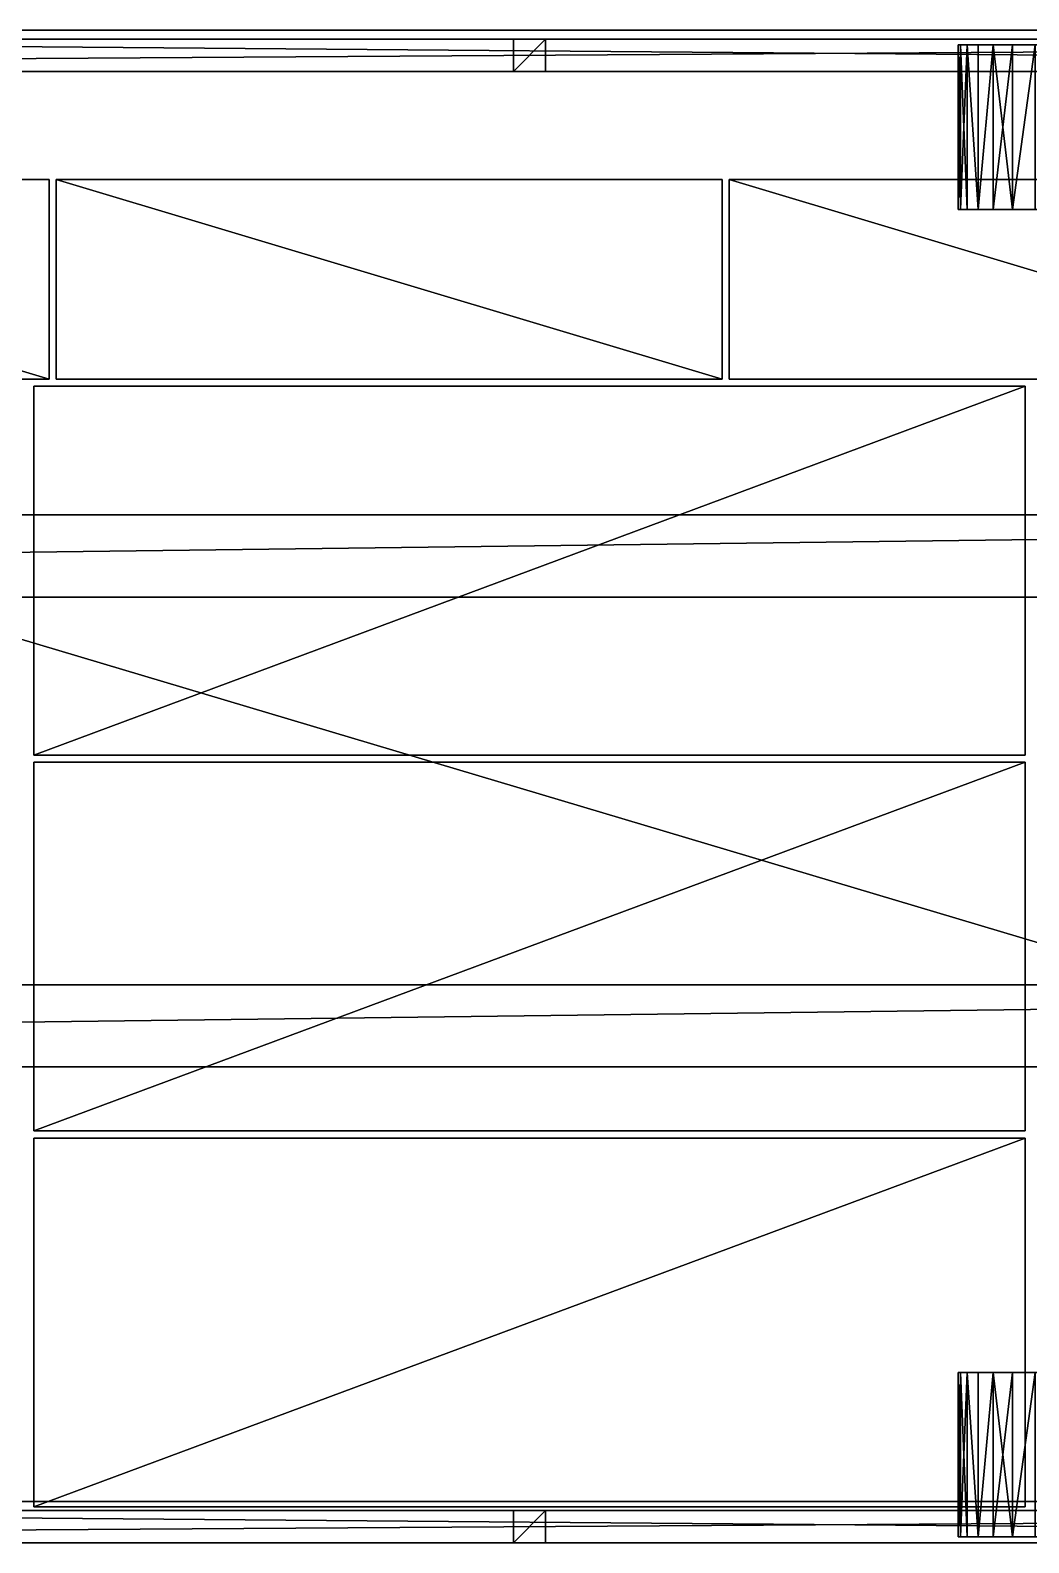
# Model space of a CAD drawing. Header units: millimetres. Extents: x -2700 to 8540, y -1280 to 1295.
# Drawn here: x 3400 to 5100, y -1280 to 1295 of the extents above; entities that cross this region are included whole.
import ezdxf

# ---------------------------------------------------------------- set-up
doc = ezdxf.new("R2010")
doc.units = ezdxf.units.MM

msp = doc.modelspace()

# ---------------------------------------------------------------- linework, layer by layer
at = {"layer": 'CAD_75LAB'}
for points in [[(8540, 1295, 1180), (-40, 1295, 1180), (-40, 1295, 1250)], [(8540, 1295, 1250), (8540, 1295, 1180), (-40, 1295, 1250)], [(8540, 1225, 1180), (-40, 1225, 1180), (-40, 1295, 1180)], [(8540, 1295, 1180), (8540, 1225, 1180), (-40, 1295, 1180)], [(8540, 1225, 1250), (-40, 1295, 1250), (-40, 1225, 1250)], [(8540, 1295, 1250), (-40, 1295, 1250), (8540, 1225, 1250)], [(8540, 1280, 1090), (-40, 1280, 1090), (-40, 1280, 1180)], [(8540, 1280, 1180), (8540, 1280, 1090), (-40, 1280, 1180)], [(8540, -1280, 1090), (-40, -1280, 1090), (-40, 1280, 1090)], [(8540, 1280, 1090), (8540, -1280, 1090), (-40, 1280, 1090)], [(8540, -1280, 1180), (-40, 1280, 1180), (-40, -1280, 1180)], [(8540, 1280, 1180), (-40, 1280, 1180), (8540, -1280, 1180)], [(8540, 1280, 3775), (8540, 1280, 3720), (-40, 1280, 3720)], [(8540, 1280, 3775), (-40, 1280, 3720), (-40, 1280, 3775)], [(8540, 1280, 3720), (-40, 1225, 3720), (-40, 1280, 3720)], [(8540, 1280, 3720), (8540, 1225, 3720), (-40, 1225, 3720)], [(8540, 1280, 3775), (-40, 1280, 3775), (-40, 1225, 3775)], [(8540, 1280, 3775), (-40, 1225, 3775), (8540, 1225, 3775)], [(4222.5, 1280, 3720), (4222.5, 1280, 1180), (4222.5, 1225, 1180)], [(4222.5, 1225, 3720), (4222.5, 1280, 3720), (4222.5, 1225, 1180)], [(4222.5, 1280, 3720), (4277.5, 1280, 1180), (4222.5, 1280, 1180)], [(4277.5, 1280, 3720), (4277.5, 1280, 1180), (4222.5, 1280, 3720)], [(4277.5, 1280, 1180), (4222.5, 1225, 1180), (4222.5, 1280, 1180)], [(4277.5, 1280, 1180), (4277.5, 1225, 1180), (4222.5, 1225, 1180)], [(4277.5, 1280, 3720), (4222.5, 1280, 3720), (4222.5, 1225, 3720)], [(4277.5, 1280, 3720), (4222.5, 1225, 3720), (4277.5, 1225, 3720)], [(4277.5, 1280, 3720), (4277.5, 1225, 1180), (4277.5, 1280, 1180)], [(4277.5, 1225, 3720), (4277.5, 1225, 1180), (4277.5, 1280, 3720)], [(4980, 990, 520), (4983.79, 990, 582.68), (4983.79, 1270, 582.68)], [(4980, 990, 520), (4983.79, 1270, 582.68), (4980, 1270, 520)], [(4983.79, 990, 457.32), (4980, 990, 520), (4980, 1270, 520)], [(4983.79, 990, 457.32), (4980, 1270, 520), (4983.79, 1270, 457.32)], [(4983.79, 1270, 582.68), (4983.79, 1270, 457.32), (4980, 1270, 520)], [(4983.79, 990, 582.68), (4995.11, 990, 644.44), (4995.11, 1270, 644.44)], [(4983.79, 990, 582.68), (4995.11, 1270, 644.44), (4983.79, 1270, 582.68)], [(4995.11, 990, 395.56), (4983.79, 990, 457.32), (4983.79, 1270, 457.32)], [(4995.11, 990, 395.56), (4983.79, 1270, 457.32), (4995.11, 1270, 395.56)], [(4983.79, 1270, 457.32), (5013.79, 1270, 335.61), (4995.11, 1270, 395.56)], [(4983.79, 1270, 457.32), (5110.77, 1270, 175.18), (5072.05, 1270, 224.61)], [(4983.79, 1270, 457.32), (5072.05, 1270, 224.61), (5013.79, 1270, 335.61)], [(4983.79, 1270, 457.32), (5375.56, 1270, 15.11), (5110.77, 1270, 175.18)], [(5013.79, 1270, 704.39), (4983.79, 1270, 582.68), (4995.11, 1270, 644.44)], [(5110.77, 1270, 864.82), (4983.79, 1270, 582.68), (5013.79, 1270, 704.39)], [(6004.89, 1270, 395.56), (4983.79, 1270, 582.68), (5110.77, 1270, 864.82)], [(6004.89, 1270, 395.56), (5375.56, 1270, 15.11), (4983.79, 1270, 457.32)], [(6004.89, 1270, 395.56), (4983.79, 1270, 457.32), (4983.79, 1270, 582.68)], [(5013.79, 990, 704.39), (5013.79, 1270, 704.39), (4995.11, 1270, 644.44)], [(4995.11, 990, 644.44), (5013.79, 990, 704.39), (4995.11, 1270, 644.44)], [(5013.79, 990, 335.61), (4995.11, 990, 395.56), (4995.11, 1270, 395.56)], [(5013.79, 990, 335.61), (4995.11, 1270, 395.56), (5013.79, 1270, 335.61)], [(5013.79, 990, 704.39), (5039.56, 1270, 761.66), (5013.79, 1270, 704.39)], [(5013.79, 990, 704.39), (5039.56, 990, 761.66), (5039.56, 1270, 761.66)], [(5013.79, 990, 335.61), (5013.79, 1270, 335.61), (5039.56, 1270, 278.34)], [(5039.56, 990, 278.34), (5013.79, 990, 335.61), (5039.56, 1270, 278.34)], [(5013.79, 1270, 335.61), (5072.05, 1270, 224.61), (5039.56, 1270, 278.34)], [(5110.77, 1270, 864.82), (5013.79, 1270, 704.39), (5039.56, 1270, 761.66)], [(5039.56, 990, 761.66), (5072.05, 1270, 815.39), (5039.56, 1270, 761.66)], [(5039.56, 990, 761.66), (5072.05, 990, 815.39), (5072.05, 1270, 815.39)], [(5072.05, 990, 224.61), (5039.56, 990, 278.34), (5039.56, 1270, 278.34)], [(5072.05, 990, 224.61), (5039.56, 1270, 278.34), (5072.05, 1270, 224.61)], [(5110.77, 1270, 864.82), (5039.56, 1270, 761.66), (5072.05, 1270, 815.39)], [(5072.05, 990, 815.39), (5110.77, 1270, 864.82), (5072.05, 1270, 815.39)], [(5072.05, 990, 815.39), (5110.77, 990, 864.82), (5110.77, 1270, 864.82)], [(5072.05, 990, 224.61), (5072.05, 1270, 224.61), (5110.77, 1270, 175.18)], [(5110.77, 990, 175.18), (5072.05, 990, 224.61), (5110.77, 1270, 175.18)], [(8540, 1225, 3775), (-40, 1225, 3720), (8540, 1225, 3720)], [(8540, 1225, 3775), (-40, 1225, 3775), (-40, 1225, 3720)], [(8540, 1225, 1180), (-40, 1225, 1250), (-40, 1225, 1180)], [(8540, 1225, 1250), (-40, 1225, 1250), (8540, 1225, 1180)], [(4222.5, 1225, 3720), (4222.5, 1225, 1180), (4277.5, 1225, 1180)], [(4277.5, 1225, 3720), (4222.5, 1225, 3720), (4277.5, 1225, 1180)], [(3432, 1041, 1183), (2298, 1041, 1183), (2298, 1041, 1389)], [(3432, 1041, 1389), (3432, 1041, 1183), (2298, 1041, 1389)], [(3432, 701, 1183), (2298, 701, 1183), (2298, 1041, 1183)], [(3432, 1041, 1183), (3432, 701, 1183), (2298, 1041, 1183)], [(3432, 701, 1389), (2298, 1041, 1389), (2298, 701, 1389)], [(3432, 1041, 1389), (2298, 1041, 1389), (3432, 701, 1389)], [(3432, 1041, 1395), (2298, 1041, 1395), (2298, 1041, 1601)], [(3432, 1041, 1601), (3432, 1041, 1395), (2298, 1041, 1601)], [(3432, 701, 1395), (2298, 701, 1395), (2298, 1041, 1395)], [(3432, 1041, 1395), (3432, 701, 1395), (2298, 1041, 1395)], [(3432, 701, 1601), (2298, 1041, 1601), (2298, 701, 1601)], [(3432, 1041, 1601), (2298, 1041, 1601), (3432, 701, 1601)], [(3432, 1041, 1607), (2298, 1041, 1607), (2298, 1041, 1813)], [(3432, 1041, 1813), (3432, 1041, 1607), (2298, 1041, 1813)], [(3432, 701, 1607), (2298, 701, 1607), (2298, 1041, 1607)], [(3432, 1041, 1607), (3432, 701, 1607), (2298, 1041, 1607)], [(3432, 701, 1813), (2298, 1041, 1813), (2298, 701, 1813)], [(3432, 1041, 1813), (2298, 1041, 1813), (3432, 701, 1813)], [(3432, 1041, 1819), (2298, 1041, 1819), (2298, 1041, 2025)], [(3432, 1041, 2025), (3432, 1041, 1819), (2298, 1041, 2025)], [(3432, 701, 1819), (2298, 701, 1819), (2298, 1041, 1819)], [(3432, 1041, 1819), (3432, 701, 1819), (2298, 1041, 1819)], [(3432, 701, 2025), (2298, 1041, 2025), (2298, 701, 2025)], [(3432, 1041, 2025), (2298, 1041, 2025), (3432, 701, 2025)], [(3432, 1041, 2031), (2298, 1041, 2031), (2298, 1041, 2237)], [(3432, 1041, 2237), (3432, 1041, 2031), (2298, 1041, 2237)], [(3432, 701, 2031), (2298, 701, 2031), (2298, 1041, 2031)], [(3432, 1041, 2031), (3432, 701, 2031), (2298, 1041, 2031)], [(3432, 701, 2237), (2298, 1041, 2237), (2298, 701, 2237)], [(3432, 1041, 2237), (2298, 1041, 2237), (3432, 701, 2237)], [(3432, 1041, 2243), (2298, 1041, 2243), (2298, 1041, 2449)], [(3432, 1041, 2449), (3432, 1041, 2243), (2298, 1041, 2449)], [(3432, 701, 2243), (2298, 701, 2243), (2298, 1041, 2243)], [(3432, 1041, 2243), (3432, 701, 2243), (2298, 1041, 2243)], [(3432, 701, 2449), (2298, 1041, 2449), (2298, 701, 2449)], [(3432, 1041, 2449), (2298, 1041, 2449), (3432, 701, 2449)], [(3432, 1041, 2455), (2298, 1041, 2455), (2298, 1041, 2661)], [(3432, 1041, 2661), (3432, 1041, 2455), (2298, 1041, 2661)], [(3432, 701, 2455), (2298, 701, 2455), (2298, 1041, 2455)], [(3432, 1041, 2455), (3432, 701, 2455), (2298, 1041, 2455)], [(3432, 701, 2661), (2298, 1041, 2661), (2298, 701, 2661)], [(3432, 1041, 2661), (2298, 1041, 2661), (3432, 701, 2661)], [(3432, 1041, 2667), (2298, 1041, 2667), (2298, 1041, 2873)], [(3432, 1041, 2873), (3432, 1041, 2667), (2298, 1041, 2873)], [(3432, 701, 2667), (2298, 701, 2667), (2298, 1041, 2667)], [(3432, 1041, 2667), (3432, 701, 2667), (2298, 1041, 2667)], [(3432, 701, 2873), (2298, 1041, 2873), (2298, 701, 2873)], [(3432, 1041, 2873), (2298, 1041, 2873), (3432, 701, 2873)], [(3432, 1041, 2879), (2298, 1041, 2879), (2298, 1041, 3085)], [(3432, 1041, 3085), (3432, 1041, 2879), (2298, 1041, 3085)], [(3432, 701, 2879), (2298, 701, 2879), (2298, 1041, 2879)], [(3432, 1041, 2879), (3432, 701, 2879), (2298, 1041, 2879)], [(3432, 701, 3085), (2298, 1041, 3085), (2298, 701, 3085)], [(3432, 1041, 3085), (2298, 1041, 3085), (3432, 701, 3085)], [(3432, 1041, 3091), (2298, 1041, 3091), (2298, 1041, 3297)], [(3432, 1041, 3297), (3432, 1041, 3091), (2298, 1041, 3297)], [(3432, 701, 3091), (2298, 701, 3091), (2298, 1041, 3091)], [(3432, 1041, 3091), (3432, 701, 3091), (2298, 1041, 3091)], [(3432, 701, 3297), (2298, 1041, 3297), (2298, 701, 3297)], [(3432, 1041, 3297), (2298, 1041, 3297), (3432, 701, 3297)], [(3432, 1041, 3303), (2298, 1041, 3303), (2298, 1041, 3509)], [(3432, 1041, 3509), (3432, 1041, 3303), (2298, 1041, 3509)], [(3432, 701, 3303), (2298, 701, 3303), (2298, 1041, 3303)], [(3432, 1041, 3303), (3432, 701, 3303), (2298, 1041, 3303)], [(3432, 701, 3509), (2298, 1041, 3509), (2298, 701, 3509)], [(3432, 1041, 3509), (2298, 1041, 3509), (3432, 701, 3509)], [(3432, 701, 1389), (3432, 701, 1183), (3432, 1041, 1183)], [(3432, 701, 1389), (3432, 1041, 1183), (3432, 1041, 1389)], [(3432, 701, 1601), (3432, 701, 1395), (3432, 1041, 1395)], [(3432, 701, 1601), (3432, 1041, 1395), (3432, 1041, 1601)], [(3432, 701, 1813), (3432, 701, 1607), (3432, 1041, 1607)], [(3432, 701, 1813), (3432, 1041, 1607), (3432, 1041, 1813)], [(3432, 701, 2025), (3432, 701, 1819), (3432, 1041, 1819)], [(3432, 701, 2025), (3432, 1041, 1819), (3432, 1041, 2025)], [(3432, 701, 2237), (3432, 701, 2031), (3432, 1041, 2031)], [(3432, 701, 2237), (3432, 1041, 2031), (3432, 1041, 2237)], [(3432, 701, 2449), (3432, 701, 2243), (3432, 1041, 2243)], [(3432, 701, 2449), (3432, 1041, 2243), (3432, 1041, 2449)], [(3432, 701, 2661), (3432, 701, 2455), (3432, 1041, 2455)], [(3432, 701, 2661), (3432, 1041, 2455), (3432, 1041, 2661)], [(3432, 701, 2873), (3432, 701, 2667), (3432, 1041, 2667)], [(3432, 701, 2873), (3432, 1041, 2667), (3432, 1041, 2873)], [(3432, 701, 3085), (3432, 701, 2879), (3432, 1041, 2879)], [(3432, 701, 3085), (3432, 1041, 2879), (3432, 1041, 3085)], [(3432, 701, 3297), (3432, 701, 3091), (3432, 1041, 3091)], [(3432, 701, 3297), (3432, 1041, 3091), (3432, 1041, 3297)], [(3432, 701, 3509), (3432, 701, 3303), (3432, 1041, 3303)], [(3432, 701, 3509), (3432, 1041, 3303), (3432, 1041, 3509)], [(3444, 701, 1389), (3444, 1041, 1183), (3444, 701, 1183)], [(3444, 701, 1389), (3444, 1041, 1389), (3444, 1041, 1183)], [(4578, 1041, 1183), (3444, 1041, 1183), (3444, 1041, 1389)], [(4578, 1041, 1389), (4578, 1041, 1183), (3444, 1041, 1389)], [(4578, 701, 1183), (3444, 701, 1183), (3444, 1041, 1183)], [(4578, 1041, 1183), (4578, 701, 1183), (3444, 1041, 1183)], [(4578, 701, 1389), (3444, 1041, 1389), (3444, 701, 1389)], [(4578, 1041, 1389), (3444, 1041, 1389), (4578, 701, 1389)], [(3444, 701, 1601), (3444, 1041, 1395), (3444, 701, 1395)], [(3444, 701, 1601), (3444, 1041, 1601), (3444, 1041, 1395)], [(4578, 1041, 1395), (3444, 1041, 1395), (3444, 1041, 1601)], [(4578, 1041, 1601), (4578, 1041, 1395), (3444, 1041, 1601)], [(4578, 701, 1395), (3444, 701, 1395), (3444, 1041, 1395)], [(4578, 1041, 1395), (4578, 701, 1395), (3444, 1041, 1395)], [(4578, 701, 1601), (3444, 1041, 1601), (3444, 701, 1601)], [(4578, 1041, 1601), (3444, 1041, 1601), (4578, 701, 1601)], [(3444, 701, 1813), (3444, 1041, 1607), (3444, 701, 1607)], [(3444, 701, 1813), (3444, 1041, 1813), (3444, 1041, 1607)], [(4578, 1041, 1607), (3444, 1041, 1607), (3444, 1041, 1813)], [(4578, 1041, 1813), (4578, 1041, 1607), (3444, 1041, 1813)], [(4578, 701, 1607), (3444, 701, 1607), (3444, 1041, 1607)], [(4578, 1041, 1607), (4578, 701, 1607), (3444, 1041, 1607)], [(4578, 701, 1813), (3444, 1041, 1813), (3444, 701, 1813)], [(4578, 1041, 1813), (3444, 1041, 1813), (4578, 701, 1813)], [(3444, 701, 2025), (3444, 1041, 1819), (3444, 701, 1819)], [(3444, 701, 2025), (3444, 1041, 2025), (3444, 1041, 1819)], [(4578, 1041, 1819), (3444, 1041, 1819), (3444, 1041, 2025)], [(4578, 1041, 2025), (4578, 1041, 1819), (3444, 1041, 2025)], [(4578, 701, 1819), (3444, 701, 1819), (3444, 1041, 1819)], [(4578, 1041, 1819), (4578, 701, 1819), (3444, 1041, 1819)], [(4578, 701, 2025), (3444, 1041, 2025), (3444, 701, 2025)], [(4578, 1041, 2025), (3444, 1041, 2025), (4578, 701, 2025)], [(3444, 701, 2237), (3444, 1041, 2031), (3444, 701, 2031)], [(3444, 701, 2237), (3444, 1041, 2237), (3444, 1041, 2031)], [(4578, 1041, 2031), (3444, 1041, 2031), (3444, 1041, 2237)], [(4578, 1041, 2237), (4578, 1041, 2031), (3444, 1041, 2237)], [(4578, 701, 2031), (3444, 701, 2031), (3444, 1041, 2031)], [(4578, 1041, 2031), (4578, 701, 2031), (3444, 1041, 2031)], [(4578, 701, 2237), (3444, 1041, 2237), (3444, 701, 2237)], [(4578, 1041, 2237), (3444, 1041, 2237), (4578, 701, 2237)], [(3444, 701, 2449), (3444, 1041, 2243), (3444, 701, 2243)], [(3444, 701, 2449), (3444, 1041, 2449), (3444, 1041, 2243)], [(4578, 1041, 2243), (3444, 1041, 2243), (3444, 1041, 2449)], [(4578, 1041, 2449), (4578, 1041, 2243), (3444, 1041, 2449)], [(4578, 701, 2243), (3444, 701, 2243), (3444, 1041, 2243)], [(4578, 1041, 2243), (4578, 701, 2243), (3444, 1041, 2243)], [(4578, 701, 2449), (3444, 1041, 2449), (3444, 701, 2449)], [(4578, 1041, 2449), (3444, 1041, 2449), (4578, 701, 2449)], [(3444, 701, 2661), (3444, 1041, 2455), (3444, 701, 2455)], [(3444, 701, 2661), (3444, 1041, 2661), (3444, 1041, 2455)], [(4578, 1041, 2455), (3444, 1041, 2455), (3444, 1041, 2661)], [(4578, 1041, 2661), (4578, 1041, 2455), (3444, 1041, 2661)], [(4578, 701, 2455), (3444, 701, 2455), (3444, 1041, 2455)], [(4578, 1041, 2455), (4578, 701, 2455), (3444, 1041, 2455)], [(4578, 701, 2661), (3444, 1041, 2661), (3444, 701, 2661)], [(4578, 1041, 2661), (3444, 1041, 2661), (4578, 701, 2661)], [(3444, 701, 2873), (3444, 1041, 2667), (3444, 701, 2667)], [(3444, 701, 2873), (3444, 1041, 2873), (3444, 1041, 2667)], [(4578, 1041, 2667), (3444, 1041, 2667), (3444, 1041, 2873)], [(4578, 1041, 2873), (4578, 1041, 2667), (3444, 1041, 2873)], [(4578, 701, 2667), (3444, 701, 2667), (3444, 1041, 2667)], [(4578, 1041, 2667), (4578, 701, 2667), (3444, 1041, 2667)], [(4578, 701, 2873), (3444, 1041, 2873), (3444, 701, 2873)], [(4578, 1041, 2873), (3444, 1041, 2873), (4578, 701, 2873)], [(3444, 701, 3085), (3444, 1041, 2879), (3444, 701, 2879)], [(3444, 701, 3085), (3444, 1041, 3085), (3444, 1041, 2879)], [(4578, 1041, 2879), (3444, 1041, 2879), (3444, 1041, 3085)], [(4578, 1041, 3085), (4578, 1041, 2879), (3444, 1041, 3085)], [(4578, 701, 2879), (3444, 701, 2879), (3444, 1041, 2879)], [(4578, 1041, 2879), (4578, 701, 2879), (3444, 1041, 2879)], [(4578, 701, 3085), (3444, 1041, 3085), (3444, 701, 3085)], [(4578, 1041, 3085), (3444, 1041, 3085), (4578, 701, 3085)], [(3444, 701, 3297), (3444, 1041, 3091), (3444, 701, 3091)], [(3444, 701, 3297), (3444, 1041, 3297), (3444, 1041, 3091)], [(4578, 1041, 3091), (3444, 1041, 3091), (3444, 1041, 3297)], [(4578, 1041, 3297), (4578, 1041, 3091), (3444, 1041, 3297)], [(4578, 701, 3091), (3444, 701, 3091), (3444, 1041, 3091)], [(4578, 1041, 3091), (4578, 701, 3091), (3444, 1041, 3091)], [(4578, 701, 3297), (3444, 1041, 3297), (3444, 701, 3297)], [(4578, 1041, 3297), (3444, 1041, 3297), (4578, 701, 3297)], [(3444, 701, 3509), (3444, 1041, 3303), (3444, 701, 3303)], [(3444, 701, 3509), (3444, 1041, 3509), (3444, 1041, 3303)], [(4578, 1041, 3303), (3444, 1041, 3303), (3444, 1041, 3509)], [(4578, 1041, 3509), (4578, 1041, 3303), (3444, 1041, 3509)], [(4578, 701, 3303), (3444, 701, 3303), (3444, 1041, 3303)], [(4578, 1041, 3303), (4578, 701, 3303), (3444, 1041, 3303)], [(4578, 701, 3509), (3444, 1041, 3509), (3444, 701, 3509)], [(4578, 1041, 3509), (3444, 1041, 3509), (4578, 701, 3509)], [(4578, 701, 1389), (4578, 701, 1183), (4578, 1041, 1183)], [(4578, 701, 1389), (4578, 1041, 1183), (4578, 1041, 1389)], [(4578, 701, 1601), (4578, 701, 1395), (4578, 1041, 1395)], [(4578, 701, 1601), (4578, 1041, 1395), (4578, 1041, 1601)], [(4578, 701, 1813), (4578, 701, 1607), (4578, 1041, 1607)], [(4578, 701, 1813), (4578, 1041, 1607), (4578, 1041, 1813)], [(4578, 701, 2025), (4578, 701, 1819), (4578, 1041, 1819)], [(4578, 701, 2025), (4578, 1041, 1819), (4578, 1041, 2025)], [(4578, 701, 2237), (4578, 701, 2031), (4578, 1041, 2031)], [(4578, 701, 2237), (4578, 1041, 2031), (4578, 1041, 2237)], [(4578, 701, 2449), (4578, 701, 2243), (4578, 1041, 2243)], [(4578, 701, 2449), (4578, 1041, 2243), (4578, 1041, 2449)], [(4578, 701, 2661), (4578, 701, 2455), (4578, 1041, 2455)], [(4578, 701, 2661), (4578, 1041, 2455), (4578, 1041, 2661)], [(4578, 701, 2873), (4578, 701, 2667), (4578, 1041, 2667)], [(4578, 701, 2873), (4578, 1041, 2667), (4578, 1041, 2873)], [(4578, 701, 3085), (4578, 701, 2879), (4578, 1041, 2879)], [(4578, 701, 3085), (4578, 1041, 2879), (4578, 1041, 3085)], [(4578, 701, 3297), (4578, 701, 3091), (4578, 1041, 3091)], [(4578, 701, 3297), (4578, 1041, 3091), (4578, 1041, 3297)], [(4578, 701, 3509), (4578, 701, 3303), (4578, 1041, 3303)], [(4578, 701, 3509), (4578, 1041, 3303), (4578, 1041, 3509)], [(4590, 701, 1389), (4590, 1041, 1183), (4590, 701, 1183)], [(4590, 701, 1389), (4590, 1041, 1389), (4590, 1041, 1183)], [(5724, 1041, 1183), (4590, 1041, 1183), (4590, 1041, 1389)], [(5724, 1041, 1389), (5724, 1041, 1183), (4590, 1041, 1389)], [(5724, 701, 1183), (4590, 701, 1183), (4590, 1041, 1183)], [(5724, 1041, 1183), (5724, 701, 1183), (4590, 1041, 1183)], [(5724, 701, 1389), (4590, 1041, 1389), (4590, 701, 1389)], [(5724, 1041, 1389), (4590, 1041, 1389), (5724, 701, 1389)], [(4590, 701, 1601), (4590, 1041, 1395), (4590, 701, 1395)], [(4590, 701, 1601), (4590, 1041, 1601), (4590, 1041, 1395)], [(5724, 1041, 1395), (4590, 1041, 1395), (4590, 1041, 1601)], [(5724, 1041, 1601), (5724, 1041, 1395), (4590, 1041, 1601)], [(5724, 701, 1395), (4590, 701, 1395), (4590, 1041, 1395)], [(5724, 1041, 1395), (5724, 701, 1395), (4590, 1041, 1395)], [(5724, 701, 1601), (4590, 1041, 1601), (4590, 701, 1601)], [(5724, 1041, 1601), (4590, 1041, 1601), (5724, 701, 1601)], [(4590, 701, 1813), (4590, 1041, 1607), (4590, 701, 1607)], [(4590, 701, 1813), (4590, 1041, 1813), (4590, 1041, 1607)], [(5724, 1041, 1607), (4590, 1041, 1607), (4590, 1041, 1813)], [(5724, 1041, 1813), (5724, 1041, 1607), (4590, 1041, 1813)], [(5724, 701, 1607), (4590, 701, 1607), (4590, 1041, 1607)], [(5724, 1041, 1607), (5724, 701, 1607), (4590, 1041, 1607)], [(5724, 701, 1813), (4590, 1041, 1813), (4590, 701, 1813)], [(5724, 1041, 1813), (4590, 1041, 1813), (5724, 701, 1813)], [(4590, 701, 2025), (4590, 1041, 1819), (4590, 701, 1819)], [(4590, 701, 2025), (4590, 1041, 2025), (4590, 1041, 1819)], [(5724, 1041, 1819), (4590, 1041, 1819), (4590, 1041, 2025)], [(5724, 1041, 2025), (5724, 1041, 1819), (4590, 1041, 2025)], [(5724, 701, 1819), (4590, 701, 1819), (4590, 1041, 1819)], [(5724, 1041, 1819), (5724, 701, 1819), (4590, 1041, 1819)], [(5724, 701, 2025), (4590, 1041, 2025), (4590, 701, 2025)], [(5724, 1041, 2025), (4590, 1041, 2025), (5724, 701, 2025)], [(4590, 701, 2237), (4590, 1041, 2031), (4590, 701, 2031)], [(4590, 701, 2237), (4590, 1041, 2237), (4590, 1041, 2031)], [(5724, 1041, 2031), (4590, 1041, 2031), (4590, 1041, 2237)], [(5724, 1041, 2237), (5724, 1041, 2031), (4590, 1041, 2237)], [(5724, 701, 2031), (4590, 701, 2031), (4590, 1041, 2031)], [(5724, 1041, 2031), (5724, 701, 2031), (4590, 1041, 2031)], [(5724, 701, 2237), (4590, 1041, 2237), (4590, 701, 2237)], [(5724, 1041, 2237), (4590, 1041, 2237), (5724, 701, 2237)], [(4590, 701, 2449), (4590, 1041, 2243), (4590, 701, 2243)], [(4590, 701, 2449), (4590, 1041, 2449), (4590, 1041, 2243)], [(5724, 1041, 2243), (4590, 1041, 2243), (4590, 1041, 2449)], [(5724, 1041, 2449), (5724, 1041, 2243), (4590, 1041, 2449)], [(5724, 701, 2243), (4590, 701, 2243), (4590, 1041, 2243)], [(5724, 1041, 2243), (5724, 701, 2243), (4590, 1041, 2243)], [(5724, 701, 2449), (4590, 1041, 2449), (4590, 701, 2449)], [(5724, 1041, 2449), (4590, 1041, 2449), (5724, 701, 2449)], [(4983.79, 990, 582.68), (4980, 990, 520), (4983.79, 990, 457.32)], [(4983.79, 990, 457.32), (4995.11, 990, 395.56), (5013.79, 990, 335.61)], [(4983.79, 990, 457.32), (5072.05, 990, 224.61), (5110.77, 990, 175.18)], [(4983.79, 990, 457.32), (5013.79, 990, 335.61), (5072.05, 990, 224.61)], [(4983.79, 990, 457.32), (5110.77, 990, 175.18), (5375.56, 990, 15.11)], [(5013.79, 990, 704.39), (4995.11, 990, 644.44), (4983.79, 990, 582.68)], [(5110.77, 990, 864.82), (5013.79, 990, 704.39), (4983.79, 990, 582.68)], [(6004.89, 990, 395.56), (5110.77, 990, 864.82), (4983.79, 990, 582.68)], [(6004.89, 990, 395.56), (4983.79, 990, 457.32), (5375.56, 990, 15.11)], [(6004.89, 990, 395.56), (4983.79, 990, 582.68), (4983.79, 990, 457.32)], [(5013.79, 990, 335.61), (5039.56, 990, 278.34), (5072.05, 990, 224.61)], [(5110.77, 990, 864.82), (5039.56, 990, 761.66), (5013.79, 990, 704.39)], [(5110.77, 990, 864.82), (5072.05, 990, 815.39), (5039.56, 990, 761.66)], [(3432, 701, 1183), (2298, 701, 1389), (2298, 701, 1183)], [(3432, 701, 1389), (2298, 701, 1389), (3432, 701, 1183)], [(3432, 701, 1395), (2298, 701, 1601), (2298, 701, 1395)], [(3432, 701, 1601), (2298, 701, 1601), (3432, 701, 1395)], [(3432, 701, 1607), (2298, 701, 1813), (2298, 701, 1607)], [(3432, 701, 1813), (2298, 701, 1813), (3432, 701, 1607)], [(3432, 701, 1819), (2298, 701, 2025), (2298, 701, 1819)], [(3432, 701, 2025), (2298, 701, 2025), (3432, 701, 1819)], [(3432, 701, 2031), (2298, 701, 2237), (2298, 701, 2031)], [(3432, 701, 2237), (2298, 701, 2237), (3432, 701, 2031)], [(3432, 701, 2243), (2298, 701, 2449), (2298, 701, 2243)], [(3432, 701, 2449), (2298, 701, 2449), (3432, 701, 2243)], [(3432, 701, 2455), (2298, 701, 2661), (2298, 701, 2455)], [(3432, 701, 2661), (2298, 701, 2661), (3432, 701, 2455)], [(3432, 701, 2667), (2298, 701, 2873), (2298, 701, 2667)], [(3432, 701, 2873), (2298, 701, 2873), (3432, 701, 2667)], [(3432, 701, 2879), (2298, 701, 3085), (2298, 701, 2879)], [(3432, 701, 3085), (2298, 701, 3085), (3432, 701, 2879)], [(3432, 701, 3091), (2298, 701, 3297), (2298, 701, 3091)], [(3432, 701, 3297), (2298, 701, 3297), (3432, 701, 3091)], [(3432, 701, 3303), (2298, 701, 3509), (2298, 701, 3303)], [(3432, 701, 3509), (2298, 701, 3509), (3432, 701, 3303)], [(4578, 701, 1183), (3444, 701, 1389), (3444, 701, 1183)], [(4578, 701, 1389), (3444, 701, 1389), (4578, 701, 1183)], [(4578, 701, 1395), (3444, 701, 1601), (3444, 701, 1395)], [(4578, 701, 1601), (3444, 701, 1601), (4578, 701, 1395)], [(4578, 701, 1607), (3444, 701, 1813), (3444, 701, 1607)], [(4578, 701, 1813), (3444, 701, 1813), (4578, 701, 1607)], [(4578, 701, 1819), (3444, 701, 2025), (3444, 701, 1819)], [(4578, 701, 2025), (3444, 701, 2025), (4578, 701, 1819)], [(4578, 701, 2031), (3444, 701, 2237), (3444, 701, 2031)], [(4578, 701, 2237), (3444, 701, 2237), (4578, 701, 2031)], [(4578, 701, 2243), (3444, 701, 2449), (3444, 701, 2243)], [(4578, 701, 2449), (3444, 701, 2449), (4578, 701, 2243)], [(4578, 701, 2455), (3444, 701, 2661), (3444, 701, 2455)], [(4578, 701, 2661), (3444, 701, 2661), (4578, 701, 2455)], [(4578, 701, 2667), (3444, 701, 2873), (3444, 701, 2667)], [(4578, 701, 2873), (3444, 701, 2873), (4578, 701, 2667)], [(4578, 701, 2879), (3444, 701, 3085), (3444, 701, 2879)], [(4578, 701, 3085), (3444, 701, 3085), (4578, 701, 2879)], [(4578, 701, 3091), (3444, 701, 3297), (3444, 701, 3091)], [(4578, 701, 3297), (3444, 701, 3297), (4578, 701, 3091)], [(4578, 701, 3303), (3444, 701, 3509), (3444, 701, 3303)], [(4578, 701, 3509), (3444, 701, 3509), (4578, 701, 3303)], [(5724, 701, 1183), (4590, 701, 1389), (4590, 701, 1183)], [(5724, 701, 1389), (4590, 701, 1389), (5724, 701, 1183)], [(5724, 701, 1395), (4590, 701, 1601), (4590, 701, 1395)], [(5724, 701, 1601), (4590, 701, 1601), (5724, 701, 1395)], [(5724, 701, 1607), (4590, 701, 1813), (4590, 701, 1607)], [(5724, 701, 1813), (4590, 701, 1813), (5724, 701, 1607)], [(5724, 701, 1819), (4590, 701, 2025), (4590, 701, 1819)], [(5724, 701, 2025), (4590, 701, 2025), (5724, 701, 1819)], [(5724, 701, 2031), (4590, 701, 2237), (4590, 701, 2031)], [(5724, 701, 2237), (4590, 701, 2237), (5724, 701, 2031)], [(5724, 701, 2243), (4590, 701, 2449), (4590, 701, 2243)], [(5724, 701, 2449), (4590, 701, 2449), (5724, 701, 2243)], [(3406, 61, 1757), (3406, 689, 1183), (3406, 61, 1183)], [(3406, 61, 1757), (3406, 689, 1757), (3406, 689, 1183)], [(5094, 689, 1757), (5094, 689, 1183), (3406, 689, 1183)], [(5094, 689, 1757), (3406, 689, 1183), (3406, 689, 1757)], [(5094, 689, 1183), (3406, 61, 1183), (3406, 689, 1183)], [(5094, 689, 1183), (5094, 61, 1183), (3406, 61, 1183)], [(5094, 689, 1757), (3406, 689, 1757), (3406, 61, 1757)], [(5094, 689, 1757), (3406, 61, 1757), (5094, 61, 1757)], [(3406, 61, 2337), (3406, 689, 1763), (3406, 61, 1763)], [(3406, 61, 2337), (3406, 689, 2337), (3406, 689, 1763)], [(5094, 689, 2337), (5094, 689, 1763), (3406, 689, 1763)], [(5094, 689, 2337), (3406, 689, 1763), (3406, 689, 2337)], [(5094, 689, 1763), (3406, 61, 1763), (3406, 689, 1763)], [(5094, 689, 1763), (5094, 61, 1763), (3406, 61, 1763)], [(5094, 689, 2337), (3406, 689, 2337), (3406, 61, 2337)], [(5094, 689, 2337), (3406, 61, 2337), (5094, 61, 2337)], [(3406, 61, 2917), (3406, 689, 2343), (3406, 61, 2343)], [(3406, 61, 2917), (3406, 689, 2917), (3406, 689, 2343)], [(5094, 689, 2917), (5094, 689, 2343), (3406, 689, 2343)], [(5094, 689, 2917), (3406, 689, 2343), (3406, 689, 2917)], [(5094, 689, 2343), (3406, 61, 2343), (3406, 689, 2343)], [(5094, 689, 2343), (5094, 61, 2343), (3406, 61, 2343)], [(5094, 689, 2917), (3406, 689, 2917), (3406, 61, 2917)], [(5094, 689, 2917), (3406, 61, 2917), (5094, 61, 2917)], [(3406, 61, 3497), (3406, 689, 2923), (3406, 61, 2923)], [(3406, 61, 3497), (3406, 689, 3497), (3406, 689, 2923)], [(5094, 689, 3497), (5094, 689, 2923), (3406, 689, 2923)], [(5094, 689, 3497), (3406, 689, 2923), (3406, 689, 3497)], [(5094, 689, 2923), (3406, 61, 2923), (3406, 689, 2923)], [(5094, 689, 2923), (5094, 61, 2923), (3406, 61, 2923)], [(5094, 689, 3497), (3406, 689, 3497), (3406, 61, 3497)], [(5094, 689, 3497), (3406, 61, 3497), (5094, 61, 3497)], [(5094, 61, 1757), (5094, 61, 1183), (5094, 689, 1183)], [(5094, 61, 1757), (5094, 689, 1183), (5094, 689, 1757)], [(5094, 61, 2337), (5094, 61, 1763), (5094, 689, 1763)], [(5094, 61, 2337), (5094, 689, 1763), (5094, 689, 2337)], [(5094, 61, 2917), (5094, 61, 2343), (5094, 689, 2343)], [(5094, 61, 2917), (5094, 689, 2343), (5094, 689, 2917)], [(5094, 61, 3497), (5094, 61, 2923), (5094, 689, 2923)], [(5094, 61, 3497), (5094, 689, 2923), (5094, 689, 3497)], [(8460, 470, 840), (-2700, 470, 840), (-2700, 470, 1090)], [(8460, 470, 1090), (8460, 470, 840), (-2700, 470, 1090)], [(8460, 470, 840), (-2700, 330, 840), (-2700, 470, 840)], [(8460, 470, 840), (8460, 330, 840), (-2700, 330, 840)], [(8460, 470, 1090), (-2700, 470, 1090), (-2700, 330, 1090)], [(8460, 470, 1090), (-2700, 330, 1090), (8460, 330, 1090)], [(8460, 330, 840), (-2700, 330, 1090), (-2700, 330, 840)], [(8460, 330, 1090), (-2700, 330, 1090), (8460, 330, 840)], [(5094, 61, 1757), (3406, 61, 1183), (5094, 61, 1183)], [(5094, 61, 1757), (3406, 61, 1757), (3406, 61, 1183)], [(5094, 61, 2337), (3406, 61, 1763), (5094, 61, 1763)], [(5094, 61, 2337), (3406, 61, 2337), (3406, 61, 1763)], [(5094, 61, 2917), (3406, 61, 2343), (5094, 61, 2343)], [(5094, 61, 2917), (3406, 61, 2917), (3406, 61, 2343)], [(5094, 61, 3497), (3406, 61, 2923), (5094, 61, 2923)], [(5094, 61, 3497), (3406, 61, 3497), (3406, 61, 2923)], [(3406, -579, 1757), (3406, 49, 1183), (3406, -579, 1183)], [(3406, -579, 1757), (3406, 49, 1757), (3406, 49, 1183)], [(5094, 49, 1757), (5094, 49, 1183), (3406, 49, 1183)], [(5094, 49, 1757), (3406, 49, 1183), (3406, 49, 1757)], [(5094, 49, 1183), (3406, -579, 1183), (3406, 49, 1183)], [(5094, 49, 1183), (5094, -579, 1183), (3406, -579, 1183)], [(5094, 49, 1757), (3406, 49, 1757), (3406, -579, 1757)], [(5094, 49, 1757), (3406, -579, 1757), (5094, -579, 1757)], [(3406, -579, 2337), (3406, 49, 1763), (3406, -579, 1763)], [(3406, -579, 2337), (3406, 49, 2337), (3406, 49, 1763)], [(5094, 49, 2337), (5094, 49, 1763), (3406, 49, 1763)], [(5094, 49, 2337), (3406, 49, 1763), (3406, 49, 2337)], [(5094, 49, 1763), (3406, -579, 1763), (3406, 49, 1763)], [(5094, 49, 1763), (5094, -579, 1763), (3406, -579, 1763)], [(5094, 49, 2337), (3406, 49, 2337), (3406, -579, 2337)], [(5094, 49, 2337), (3406, -579, 2337), (5094, -579, 2337)], [(3406, -579, 2917), (3406, 49, 2343), (3406, -579, 2343)], [(3406, -579, 2917), (3406, 49, 2917), (3406, 49, 2343)], [(5094, 49, 2917), (5094, 49, 2343), (3406, 49, 2343)], [(5094, 49, 2917), (3406, 49, 2343), (3406, 49, 2917)], [(5094, 49, 2343), (3406, -579, 2343), (3406, 49, 2343)], [(5094, 49, 2343), (5094, -579, 2343), (3406, -579, 2343)], [(5094, 49, 2917), (3406, 49, 2917), (3406, -579, 2917)], [(5094, 49, 2917), (3406, -579, 2917), (5094, -579, 2917)], [(3406, -579, 3497), (3406, 49, 2923), (3406, -579, 2923)], [(3406, -579, 3497), (3406, 49, 3497), (3406, 49, 2923)], [(5094, 49, 3497), (5094, 49, 2923), (3406, 49, 2923)], [(5094, 49, 3497), (3406, 49, 2923), (3406, 49, 3497)], [(5094, 49, 2923), (3406, -579, 2923), (3406, 49, 2923)], [(5094, 49, 2923), (5094, -579, 2923), (3406, -579, 2923)], [(5094, 49, 3497), (3406, 49, 3497), (3406, -579, 3497)], [(5094, 49, 3497), (3406, -579, 3497), (5094, -579, 3497)], [(5094, -579, 1757), (5094, -579, 1183), (5094, 49, 1183)], [(5094, -579, 1757), (5094, 49, 1183), (5094, 49, 1757)], [(5094, -579, 2337), (5094, -579, 1763), (5094, 49, 1763)], [(5094, -579, 2337), (5094, 49, 1763), (5094, 49, 2337)], [(5094, -579, 2917), (5094, -579, 2343), (5094, 49, 2343)], [(5094, -579, 2917), (5094, 49, 2343), (5094, 49, 2917)], [(5094, -579, 3497), (5094, -579, 2923), (5094, 49, 2923)], [(5094, -579, 3497), (5094, 49, 2923), (5094, 49, 3497)], [(8460, -330, 840), (-2700, -330, 840), (-2700, -330, 1090)], [(8460, -330, 1090), (8460, -330, 840), (-2700, -330, 1090)], [(8460, -330, 840), (-2700, -470, 840), (-2700, -330, 840)], [(8460, -330, 840), (8460, -470, 840), (-2700, -470, 840)], [(8460, -330, 1090), (-2700, -330, 1090), (-2700, -470, 1090)], [(8460, -330, 1090), (-2700, -470, 1090), (8460, -470, 1090)], [(8460, -470, 840), (-2700, -470, 1090), (-2700, -470, 840)], [(8460, -470, 1090), (-2700, -470, 1090), (8460, -470, 840)], [(5094, -579, 1757), (3406, -579, 1183), (5094, -579, 1183)], [(5094, -579, 1757), (3406, -579, 1757), (3406, -579, 1183)], [(5094, -579, 2337), (3406, -579, 1763), (5094, -579, 1763)], [(5094, -579, 2337), (3406, -579, 2337), (3406, -579, 1763)], [(5094, -579, 2917), (3406, -579, 2343), (5094, -579, 2343)], [(5094, -579, 2917), (3406, -579, 2917), (3406, -579, 2343)], [(5094, -579, 3497), (3406, -579, 2923), (5094, -579, 2923)], [(5094, -579, 3497), (3406, -579, 3497), (3406, -579, 2923)], [(3406, -1219, 1757), (3406, -591, 1183), (3406, -1219, 1183)], [(3406, -1219, 1757), (3406, -591, 1757), (3406, -591, 1183)], [(5094, -591, 1757), (5094, -591, 1183), (3406, -591, 1183)], [(5094, -591, 1757), (3406, -591, 1183), (3406, -591, 1757)], [(5094, -591, 1183), (3406, -1219, 1183), (3406, -591, 1183)], [(5094, -591, 1183), (5094, -1219, 1183), (3406, -1219, 1183)], [(5094, -591, 1757), (3406, -591, 1757), (3406, -1219, 1757)], [(5094, -591, 1757), (3406, -1219, 1757), (5094, -1219, 1757)], [(3406, -1219, 2337), (3406, -591, 1763), (3406, -1219, 1763)], [(3406, -1219, 2337), (3406, -591, 2337), (3406, -591, 1763)], [(5094, -591, 2337), (5094, -591, 1763), (3406, -591, 1763)], [(5094, -591, 2337), (3406, -591, 1763), (3406, -591, 2337)], [(5094, -591, 1763), (3406, -1219, 1763), (3406, -591, 1763)], [(5094, -591, 1763), (5094, -1219, 1763), (3406, -1219, 1763)], [(5094, -591, 2337), (3406, -591, 2337), (3406, -1219, 2337)], [(5094, -591, 2337), (3406, -1219, 2337), (5094, -1219, 2337)], [(3406, -1219, 2917), (3406, -591, 2343), (3406, -1219, 2343)], [(3406, -1219, 2917), (3406, -591, 2917), (3406, -591, 2343)], [(5094, -591, 2917), (5094, -591, 2343), (3406, -591, 2343)], [(5094, -591, 2917), (3406, -591, 2343), (3406, -591, 2917)], [(5094, -591, 2343), (3406, -1219, 2343), (3406, -591, 2343)], [(5094, -591, 2343), (5094, -1219, 2343), (3406, -1219, 2343)], [(5094, -591, 2917), (3406, -591, 2917), (3406, -1219, 2917)], [(5094, -591, 2917), (3406, -1219, 2917), (5094, -1219, 2917)], [(3406, -1219, 3497), (3406, -591, 2923), (3406, -1219, 2923)], [(3406, -1219, 3497), (3406, -591, 3497), (3406, -591, 2923)], [(5094, -591, 3497), (5094, -591, 2923), (3406, -591, 2923)], [(5094, -591, 3497), (3406, -591, 2923), (3406, -591, 3497)], [(5094, -591, 2923), (3406, -1219, 2923), (3406, -591, 2923)], [(5094, -591, 2923), (5094, -1219, 2923), (3406, -1219, 2923)], [(5094, -591, 3497), (3406, -591, 3497), (3406, -1219, 3497)], [(5094, -591, 3497), (3406, -1219, 3497), (5094, -1219, 3497)], [(5094, -1219, 1757), (5094, -1219, 1183), (5094, -591, 1183)], [(5094, -1219, 1757), (5094, -591, 1183), (5094, -591, 1757)], [(5094, -1219, 2337), (5094, -1219, 1763), (5094, -591, 1763)], [(5094, -1219, 2337), (5094, -591, 1763), (5094, -591, 2337)], [(5094, -1219, 2917), (5094, -1219, 2343), (5094, -591, 2343)], [(5094, -1219, 2917), (5094, -591, 2343), (5094, -591, 2917)], [(5094, -1219, 3497), (5094, -1219, 2923), (5094, -591, 2923)], [(5094, -1219, 3497), (5094, -591, 2923), (5094, -591, 3497)], [(4980, -1270, 520), (4983.79, -1270, 582.68), (4983.79, -990, 582.68)], [(4980, -1270, 520), (4983.79, -990, 582.68), (4980, -990, 520)], [(4983.79, -1270, 457.32), (4980, -1270, 520), (4980, -990, 520)], [(4983.79, -1270, 457.32), (4980, -990, 520), (4983.79, -990, 457.32)], [(4983.79, -990, 582.68), (4983.79, -990, 457.32), (4980, -990, 520)], [(4983.79, -1270, 582.68), (4995.11, -1270, 644.44), (4995.11, -990, 644.44)], [(4983.79, -1270, 582.68), (4995.11, -990, 644.44), (4983.79, -990, 582.68)], [(4995.11, -1270, 395.56), (4983.79, -1270, 457.32), (4983.79, -990, 457.32)], [(4995.11, -1270, 395.56), (4983.79, -990, 457.32), (4995.11, -990, 395.56)], [(4983.79, -990, 457.32), (5013.79, -990, 335.61), (4995.11, -990, 395.56)], [(4983.79, -990, 457.32), (5110.77, -990, 175.18), (5072.05, -990, 224.61)], [(4983.79, -990, 457.32), (5072.05, -990, 224.61), (5013.79, -990, 335.61)], [(4983.79, -990, 457.32), (5375.56, -990, 15.11), (5110.77, -990, 175.18)], [(5013.79, -990, 704.39), (4983.79, -990, 582.68), (4995.11, -990, 644.44)], [(5110.77, -990, 864.82), (4983.79, -990, 582.68), (5013.79, -990, 704.39)], [(6004.89, -990, 395.56), (4983.79, -990, 582.68), (5110.77, -990, 864.82)], [(6004.89, -990, 395.56), (5375.56, -990, 15.11), (4983.79, -990, 457.32)], [(6004.89, -990, 395.56), (4983.79, -990, 457.32), (4983.79, -990, 582.68)], [(5013.79, -1270, 704.39), (5013.79, -990, 704.39), (4995.11, -990, 644.44)], [(4995.11, -1270, 644.44), (5013.79, -1270, 704.39), (4995.11, -990, 644.44)], [(5013.79, -1270, 335.61), (4995.11, -1270, 395.56), (4995.11, -990, 395.56)], [(5013.79, -1270, 335.61), (4995.11, -990, 395.56), (5013.79, -990, 335.61)], [(5013.79, -1270, 704.39), (5039.56, -990, 761.66), (5013.79, -990, 704.39)], [(5013.79, -1270, 704.39), (5039.56, -1270, 761.66), (5039.56, -990, 761.66)], [(5013.79, -1270, 335.61), (5013.79, -990, 335.61), (5039.56, -990, 278.34)], [(5039.56, -1270, 278.34), (5013.79, -1270, 335.61), (5039.56, -990, 278.34)], [(5013.79, -990, 335.61), (5072.05, -990, 224.61), (5039.56, -990, 278.34)], [(5110.77, -990, 864.82), (5013.79, -990, 704.39), (5039.56, -990, 761.66)], [(5039.56, -1270, 761.66), (5072.05, -990, 815.39), (5039.56, -990, 761.66)], [(5039.56, -1270, 761.66), (5072.05, -1270, 815.39), (5072.05, -990, 815.39)], [(5072.05, -1270, 224.61), (5039.56, -1270, 278.34), (5039.56, -990, 278.34)], [(5072.05, -1270, 224.61), (5039.56, -990, 278.34), (5072.05, -990, 224.61)], [(5110.77, -990, 864.82), (5039.56, -990, 761.66), (5072.05, -990, 815.39)], [(5072.05, -1270, 815.39), (5110.77, -990, 864.82), (5072.05, -990, 815.39)], [(5072.05, -1270, 815.39), (5110.77, -1270, 864.82), (5110.77, -990, 864.82)], [(5072.05, -1270, 224.61), (5072.05, -990, 224.61), (5110.77, -990, 175.18)], [(5110.77, -1270, 175.18), (5072.05, -1270, 224.61), (5110.77, -990, 175.18)], [(8540, -1210, 1180), (-40, -1210, 1180), (-40, -1210, 1250)], [(8540, -1210, 1250), (8540, -1210, 1180), (-40, -1210, 1250)], [(8540, -1280, 1180), (-40, -1280, 1180), (-40, -1210, 1180)], [(8540, -1210, 1180), (8540, -1280, 1180), (-40, -1210, 1180)], [(8540, -1280, 1250), (-40, -1210, 1250), (-40, -1280, 1250)], [(8540, -1210, 1250), (-40, -1210, 1250), (8540, -1280, 1250)], [(8540, -1225, 3775), (8540, -1225, 3720), (-40, -1225, 3720)], [(8540, -1225, 3775), (-40, -1225, 3720), (-40, -1225, 3775)], [(8540, -1225, 3720), (-40, -1280, 3720), (-40, -1225, 3720)], [(8540, -1225, 3720), (8540, -1280, 3720), (-40, -1280, 3720)], [(8540, -1225, 3775), (-40, -1225, 3775), (-40, -1280, 3775)], [(8540, -1225, 3775), (-40, -1280, 3775), (8540, -1280, 3775)], [(5094, -1219, 1757), (3406, -1219, 1183), (5094, -1219, 1183)], [(5094, -1219, 1757), (3406, -1219, 1757), (3406, -1219, 1183)], [(5094, -1219, 2337), (3406, -1219, 1763), (5094, -1219, 1763)], [(5094, -1219, 2337), (3406, -1219, 2337), (3406, -1219, 1763)], [(5094, -1219, 2917), (3406, -1219, 2343), (5094, -1219, 2343)], [(5094, -1219, 2917), (3406, -1219, 2917), (3406, -1219, 2343)], [(5094, -1219, 3497), (3406, -1219, 2923), (5094, -1219, 2923)], [(5094, -1219, 3497), (3406, -1219, 3497), (3406, -1219, 2923)], [(4222.5, -1225, 3720), (4222.5, -1225, 1180), (4222.5, -1280, 1180)], [(4222.5, -1280, 3720), (4222.5, -1225, 3720), (4222.5, -1280, 1180)], [(4222.5, -1225, 3720), (4277.5, -1225, 1180), (4222.5, -1225, 1180)], [(4277.5, -1225, 3720), (4277.5, -1225, 1180), (4222.5, -1225, 3720)], [(4277.5, -1225, 1180), (4222.5, -1280, 1180), (4222.5, -1225, 1180)], [(4277.5, -1225, 1180), (4277.5, -1280, 1180), (4222.5, -1280, 1180)], [(4277.5, -1225, 3720), (4222.5, -1225, 3720), (4222.5, -1280, 3720)], [(4277.5, -1225, 3720), (4222.5, -1280, 3720), (4277.5, -1280, 3720)], [(4277.5, -1225, 3720), (4277.5, -1280, 1180), (4277.5, -1225, 1180)], [(4277.5, -1280, 3720), (4277.5, -1280, 1180), (4277.5, -1225, 3720)], [(8540, -1280, 1090), (-40, -1280, 1180), (-40, -1280, 1090)], [(8540, -1280, 1180), (-40, -1280, 1180), (8540, -1280, 1090)], [(8540, -1280, 3775), (-40, -1280, 3720), (8540, -1280, 3720)], [(8540, -1280, 3775), (-40, -1280, 3775), (-40, -1280, 3720)], [(8540, -1280, 1180), (-40, -1280, 1250), (-40, -1280, 1180)], [(8540, -1280, 1250), (-40, -1280, 1250), (8540, -1280, 1180)], [(4222.5, -1280, 3720), (4222.5, -1280, 1180), (4277.5, -1280, 1180)], [(4277.5, -1280, 3720), (4222.5, -1280, 3720), (4277.5, -1280, 1180)], [(4983.79, -1270, 582.68), (4980, -1270, 520), (4983.79, -1270, 457.32)], [(4983.79, -1270, 457.32), (4995.11, -1270, 395.56), (5013.79, -1270, 335.61)], [(4983.79, -1270, 457.32), (5072.05, -1270, 224.61), (5110.77, -1270, 175.18)], [(4983.79, -1270, 457.32), (5013.79, -1270, 335.61), (5072.05, -1270, 224.61)], [(4983.79, -1270, 457.32), (5110.77, -1270, 175.18), (5375.56, -1270, 15.11)], [(5013.79, -1270, 704.39), (4995.11, -1270, 644.44), (4983.79, -1270, 582.68)], [(5110.77, -1270, 864.82), (5013.79, -1270, 704.39), (4983.79, -1270, 582.68)], [(6004.89, -1270, 395.56), (5110.77, -1270, 864.82), (4983.79, -1270, 582.68)], [(6004.89, -1270, 395.56), (4983.79, -1270, 457.32), (5375.56, -1270, 15.11)], [(6004.89, -1270, 395.56), (4983.79, -1270, 582.68), (4983.79, -1270, 457.32)], [(5013.79, -1270, 335.61), (5039.56, -1270, 278.34), (5072.05, -1270, 224.61)], [(5110.77, -1270, 864.82), (5039.56, -1270, 761.66), (5013.79, -1270, 704.39)], [(5110.77, -1270, 864.82), (5072.05, -1270, 815.39), (5039.56, -1270, 761.66)]]:
    msp.add_3dface(points, dxfattribs=at)

doc.saveas('drawing.dxf')
